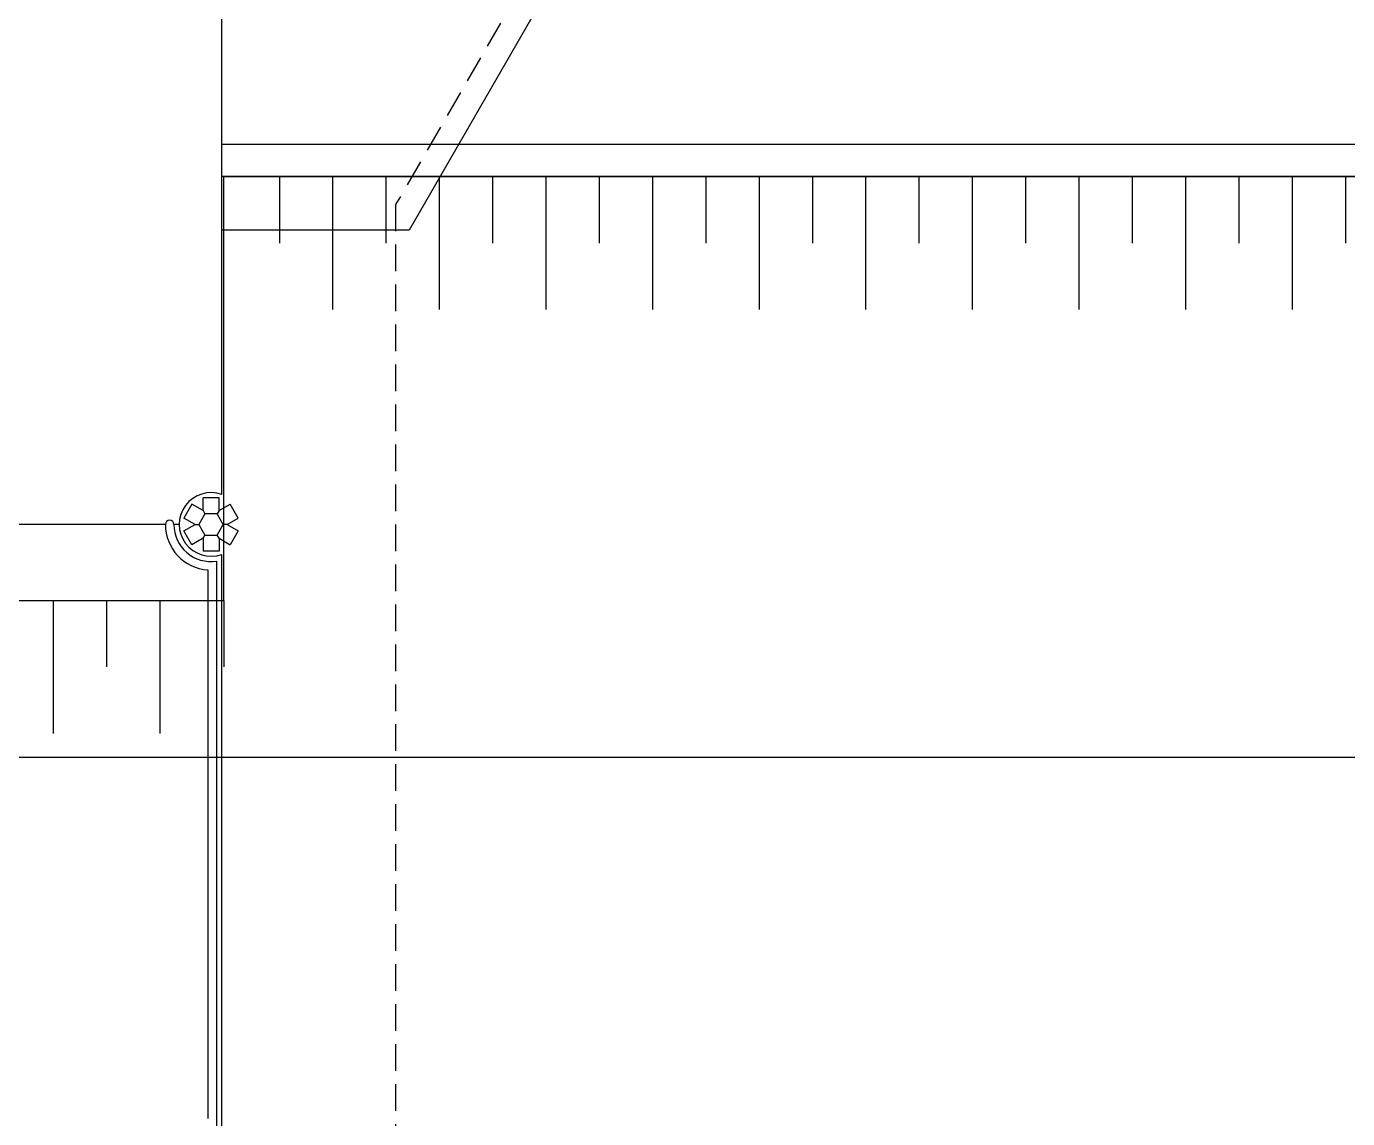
# Model space of a CAD drawing. Header units: millimetres. Extents: x 2801 to 3319, y 1187 to 1422.
# Drawn here: x 3039.33 to 3051.72, y 1273.36 to 1283.6 of the extents above; entities that cross this region are included whole.
import ezdxf

# ---------------------------------------------------------------- set-up
doc = ezdxf.new("R2010")
doc.units = ezdxf.units.MM
doc.linetypes.add('HIDDEN', pattern=[0.375, 0.25, -0.125])
for name, color, linetype in [('AR-CORRIMÃO-V', 2, 'Continuous'), ('AR-ESTMA-C', 3, 'Continuous'), ('AR-PIS', 1, 'Continuous'), ('AR-PISO-V', 1, 'Continuous'), ('AR-PROJ', 1, 'HIDDEN'), ('AR-TALUDE', 1, 'Continuous')]:
    doc.layers.add(name, color=color, linetype=linetype)

# ---------------------------------------------------------------- blocks, each defined once
blk = doc.blocks.new('TALUDE')
at = {"layer": 'AR-TALUDE', "color": 1}
for p, q in [((106.504, -10.975), (106.504, -11.599)), ((107.004, -10.975), (107.004, -12.222)), ((107.504, -10.975), (107.504, -11.599)), ((108.004, -10.975), (108.004, -12.222)), ((108.504, -10.975), (108.504, -11.599)), ((109.004, -10.975), (109.004, -12.222)), ((109.504, -10.975), (109.504, -11.599)), ((110.004, -10.975), (110.004, -12.222)), ((110.504, -10.975), (110.504, -11.599)), ((111.004, -10.975), (111.004, -12.222)), ((111.504, -10.975), (111.504, -11.599)), ((112.004, -10.975), (112.004, -12.222)), ((112.504, -10.975), (112.504, -11.599)), ((113.004, -10.975), (113.004, -12.222)), ((113.504, -10.975), (113.504, -11.599)), ((114.004, -10.975), (114.004, -12.222)), ((114.504, -10.975), (114.504, -11.599)), ((115.004, -10.975), (115.004, -12.222)), ((115.504, -10.975), (115.504, -11.599)), ((116.004, -10.975), (116.004, -12.222)), ((116.504, -10.975), (116.504, -11.599)), ((104.382, -14.95), (104.382, -16.197)), ((104.882, -14.95), (104.882, -15.573)), ((105.382, -14.95), (105.382, -16.197)), ((105.982, -14.95), (105.982, -15.573))]:
    blk.add_line(p, q, dxfattribs=at)
at = {"layer": 'AR-TALUDE', "color": 1, "ltscale": 3}
blk.add_line((180.754, -16.421), (27.601, -16.426), dxfattribs=at)
blk.add_lwpolyline([(102.318, -11.476), (102.318, -14.95), (105.982, -14.95), (105.982, -10.975), (180.754, -10.975)], dxfattribs=at)
blk = doc.blocks.new('pilar15')
at = {"layer": 'AR-ESTMA-C'}
for p, q in [((0.075, 0.25), (-0.075, 0.25)), ((-0.075, 0.13), (-0.075, 0.25)), ((0.075, 0.13), (0.075, 0.25)), ((-0.179, 0.19), (-0.254, 0.06)), ((-0.075, 0.13), (-0.179, 0.19)), ((-0.075, 0.13), (-0.058, 0.1)), ((0.075, 0.13), (0.058, 0.1)), ((0.075, 0.13), (0.179, 0.19)), ((0.254, 0.06), (0.179, 0.19)), ((-0.15, 0), (-0.254, 0.06)), ((-0.254, -0.06), (-0.15, 0)), ((-0.15, 0), (-0.115, 0)), ((0.15, 0), (0.115, 0)), ((0.15, 0), (0.254, 0.06)), ((0.15, 0), (0.254, -0.06)), ((-0.179, -0.19), (-0.254, -0.06)), ((-0.075, -0.13), (-0.058, -0.1)), ((0.075, -0.13), (0.058, -0.1)), ((0.254, -0.06), (0.179, -0.19)), ((-0.075, -0.13), (-0.179, -0.19)), ((-0.075, -0.13), (-0.075, -0.25)), ((0.075, -0.13), (0.179, -0.19)), ((0.075, -0.13), (0.075, -0.25)), ((0.075, -0.25), (-0.075, -0.25))]:
    blk.add_line(p, q, dxfattribs=at)
blk.add_lwpolyline([(0.058, 0.1), (-0.058, 0.1), (-0.115, 0), (-0.058, -0.1), (0.058, -0.1), (0.115, 0)], close=True, dxfattribs=at)

msp = doc.modelspace()

# ---------------------------------------------------------------- linework, layer by layer
at = {"layer": 'AR-CORRIMÃO-V'}
for p, q in [((3041.113, 1278.585), (3041.113, 1273.274)), ((3041.033, 1278.502), (3041.033, 1273.356))]:
    msp.add_line(p, q, dxfattribs=at)
for centre, radius, start, end in [((3040.675, 1278.929), 0.04, 360, 180), ((3041.063, 1278.929), 0.428, 180.0105, 265.9826), ((3041.063, 1278.929), 0.348, 179.9932, 278.2558)]:
    msp.add_arc(centre, radius, start, end, dxfattribs=at)
at = {"layer": 'AR-PIS'}
for p, q in [((3115.954, 1282.491), (3041.163, 1282.491)), ((3115.954, 1282.191), (3041.163, 1282.191))]:
    msp.add_line(p, q, dxfattribs=at)
msp.add_lwpolyline([(3044.496, 1284.417), (3042.922, 1281.69), (3041.163, 1281.69)], dxfattribs=at)
at = {"layer": 'AR-PISO-V'}
for p, q in [((3041.163, 1279.21), (3041.163, 1284.646)), ((3040.635, 1278.929), (3038.027, 1278.929)), ((3040.715, 1278.931), (3040.765, 1278.931)), ((3041.163, 1273.21), (3041.163, 1278.648))]:
    msp.add_line(p, q, dxfattribs=at)
msp.add_arc((3041.063, 1278.929), 0.298, 70.4068, 289.5932, dxfattribs=at)
at = {"layer": 'AR-PROJ'}
for p, q in [((3044.527, 1284.929), (3042.795, 1281.929)), ((3042.795, 1281.929), (3042.795, 1263.987))]:
    msp.add_line(p, q, dxfattribs=at)

# ---------------------------------------------------------------- block references
at = {"layer": 'AR-ESTMA-C', "ltscale": 0.25}
msp.add_blockref('pilar15', (3041.063, 1278.929), dxfattribs=at)
at = {"layer": 'AR-TALUDE'}
msp.add_blockref('TALUDE', (2935.2, 1293.166), dxfattribs=at)

doc.saveas('drawing.dxf')
